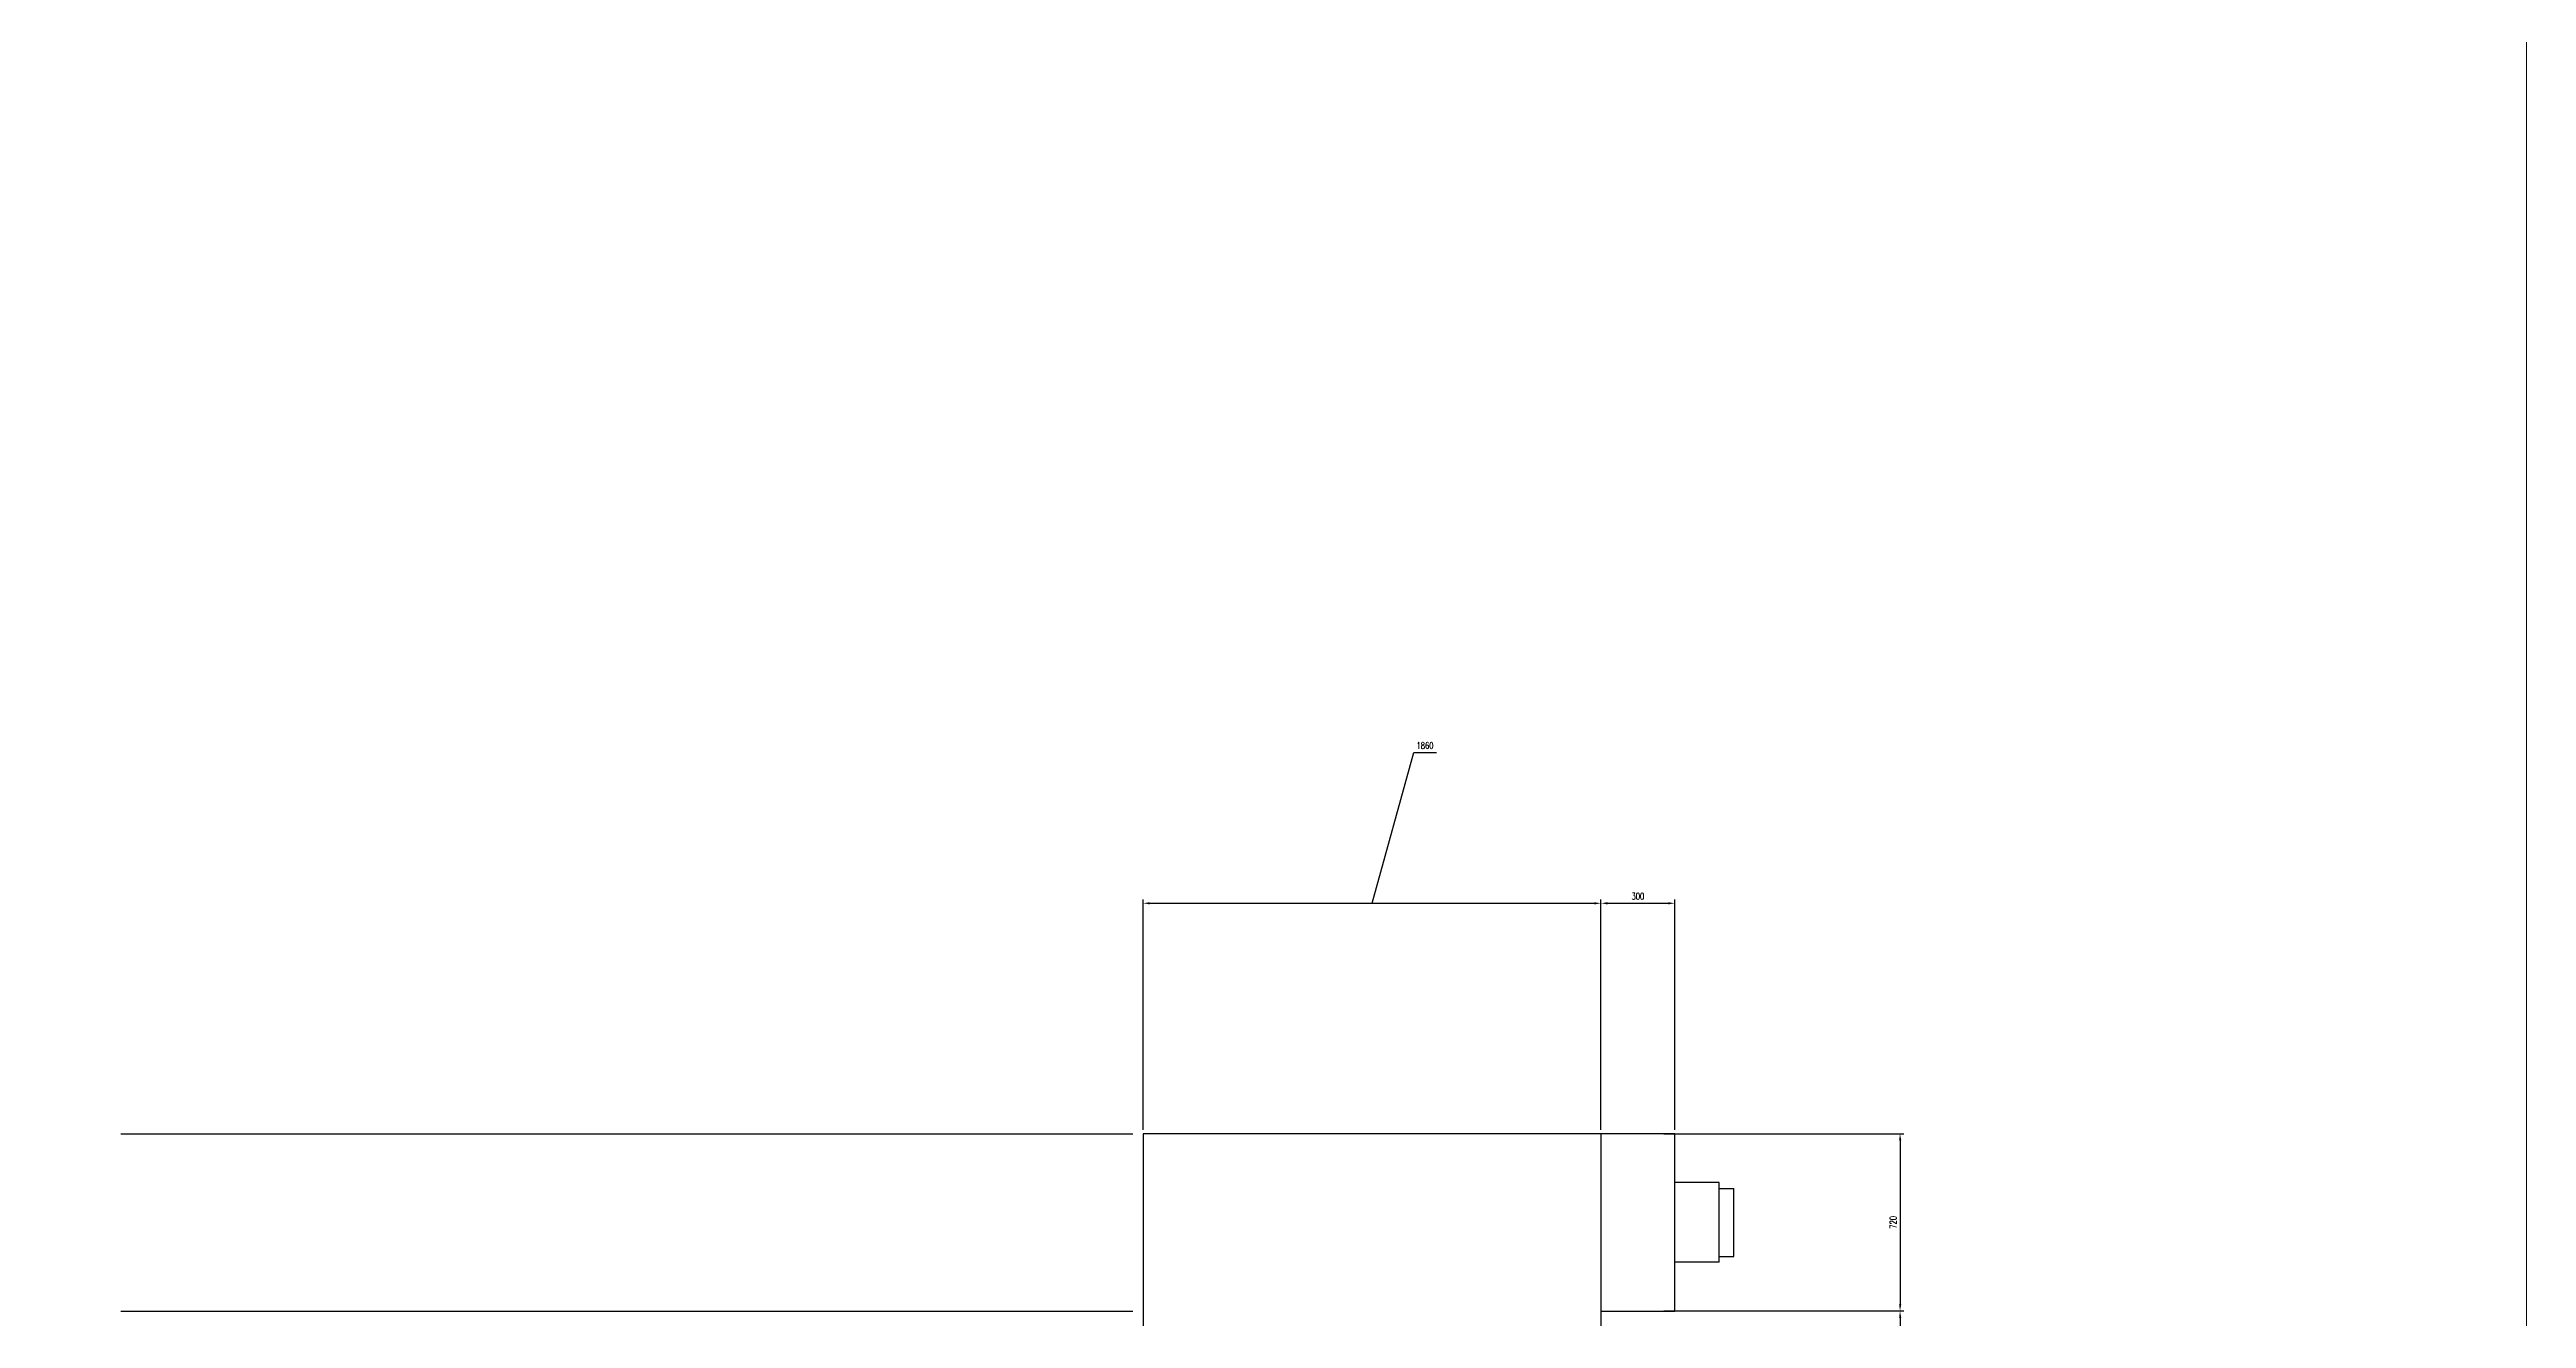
# Model space of a CAD drawing. Header units: inches. Extents: x 187 to 137830, y 99 to 66837.
# Drawn here: x 127767 to 137830, y 19411 to 24564 of the extents above; entities that cross this region are included whole.
import ezdxf

# ---------------------------------------------------------------- set-up
doc = ezdxf.new("R2010")
doc.units = ezdxf.units.IN
doc.header["$MEASUREMENT"] = 0
doc.linetypes.add('HIDDEN', pattern=[0.375, 0.25, -0.125])
for name, color, linetype in [('CHANGE', 4, 'Continuous'), ('Dim', 9, 'Continuous'), ('FRAME', 3, 'Continuous')]:
    doc.layers.add(name, color=color, linetype=linetype)
doc.styles.add('SIMPLEX', font='SIMPLEX.shx', dxfattribs={"width": 0.7})
doc.styles.add('VNI-HELVE-CONDENSE', font='')
doc.styles.get('VNI-HELVE-CONDENSE').set_extended_font_data('VNI-Helve-Condense')
doc.dimstyles.new('STANDARD$0', dxfattribs={"dimscale": 2, "dimtxt": 12, "dimasz": 13, "dimexe": 10, "dimexo": 10, "dimgap": 10, "dimtad": 1, "dimdec": 0, "dimzin": 0, "dimdsep": 46, "dimtxsty": 'VNI-HELVE-CONDENSE', "dimcen": 2, "dimdle": 2, "dimclrd": 1, "dimclre": 1, "dimclrt": 2, "dimadec": 0, "dimazin": 0, "dimtfac": 1, "dimtdec": 0, "dimtofl": 0, "dimtmove": 0, "dimatfit": 3, "dimfxl": 1, "dimtolj": 1, "dimtzin": 0, "dimarcsym": 1})

# ---------------------------------------------------------------- blocks, each defined once
blk = doc.blocks.new('*D106')
at = {"layer": 'DEFPOINTS', "color": 0, "transparency": 16777216}
for p in [(134070, 21097), (132210, 20161), (134070, 20161)]:
    blk.add_point(p, dxfattribs=at)
at = {"layer": 'Dim', "color": 8, "lineweight": -2, "transparency": 16777216}
for p, q in [((133140, 21097), (133309, 21709)), ((133309, 21709), (133402, 21709)), ((132210, 20176), (132210, 21112)), ((132237, 21097), (134043, 21097)), ((134070, 20176), (134070, 21112))]:
    blk.add_line(p, q, dxfattribs=at)
at = {"layer": 'Dim', "color": 8, "transparency": 16777216}
for points in [[(132237, 21101), (132237, 21092), (132210, 21097)], [(134043, 21101), (134043, 21092), (134070, 21097)]]:
    blk.add_solid(points, dxfattribs=at)
at = {"layer": 'Dim', "color": 6, "transparency": 16777216, "insert": (133355, 21737), "char_height": 27, "attachment_point": 5, "style": 'SIMPLEX'}
blk.add_mtext('\\A1;1860', dxfattribs=at)
blk = doc.blocks.new('*D107')
at = {"layer": 'DEFPOINTS', "color": 0, "transparency": 16777216}
for p in [(134310, 19441), (134310, 7681), (135285, 7681)]:
    blk.add_point(p, dxfattribs=at)
at = {"layer": 'Dim', "color": 8, "lineweight": -2, "transparency": 16777216}
for p, q in [((134325, 19441), (135300, 19441)), ((135285, 19414), (135285, 7708)), ((134325, 7681), (135300, 7681))]:
    blk.add_line(p, q, dxfattribs=at)
at = {"layer": 'Dim', "color": 8, "transparency": 16777216}
for points in [[(135281, 19414), (135290, 19414), (135285, 19441)], [(135281, 7708), (135290, 7708), (135285, 7681)]]:
    blk.add_solid(points, dxfattribs=at)
at = {"layer": 'Dim', "color": 6, "transparency": 16777216, "insert": (135257, 13561), "char_height": 27, "attachment_point": 5, "rotation": 90, "style": 'SIMPLEX'}
blk.add_mtext('\\A1;11760', dxfattribs=at)
blk = doc.blocks.new('*D108')
at = {"layer": 'DEFPOINTS', "color": 0, "transparency": 16777216}
for p in [(134310, 20161), (134310, 19441), (135285, 19441)]:
    blk.add_point(p, dxfattribs=at)
at = {"layer": 'Dim', "color": 8, "lineweight": -2, "transparency": 16777216}
for p, q in [((134325, 20161), (135300, 20161)), ((135285, 20134), (135285, 19468)), ((134325, 19441), (135300, 19441))]:
    blk.add_line(p, q, dxfattribs=at)
at = {"layer": 'Dim', "color": 8, "transparency": 16777216}
for points in [[(135281, 20134), (135290, 20134), (135285, 20161)], [(135281, 19468), (135290, 19468), (135285, 19441)]]:
    blk.add_solid(points, dxfattribs=at)
at = {"layer": 'Dim', "color": 6, "transparency": 16777216, "insert": (135257, 19801), "char_height": 27, "attachment_point": 5, "rotation": 90, "style": 'SIMPLEX'}
blk.add_mtext('\\A1;720', dxfattribs=at)
blk = doc.blocks.new('*D138')
at = {"layer": 'DEFPOINTS', "color": 0, "transparency": 16777216}
for p in [(134370, 21097), (134070, 20161), (134370, 20161)]:
    blk.add_point(p, dxfattribs=at)
at = {"layer": 'Dim', "color": 8, "lineweight": -2, "transparency": 16777216}
for p, q in [((134070, 20176), (134070, 21112)), ((134097, 21097), (134343, 21097)), ((134370, 20176), (134370, 21112))]:
    blk.add_line(p, q, dxfattribs=at)
at = {"layer": 'Dim', "color": 8, "transparency": 16777216}
for points in [[(134097, 21101), (134097, 21092), (134070, 21097)], [(134343, 21101), (134343, 21092), (134370, 21097)]]:
    blk.add_solid(points, dxfattribs=at)
at = {"layer": 'Dim', "color": 6, "transparency": 16777216, "insert": (134220, 21125), "char_height": 27, "attachment_point": 5, "style": 'SIMPLEX'}
blk.add_mtext('\\A1;300', dxfattribs=at)

msp = doc.modelspace()

# ---------------------------------------------------------------- linework, layer by layer
for p, q in [((134070.24, 19440.71), (134070.24, 20160.71)), ((134370.24, 19698.71), (134370.24, 20022.71))]:
    msp.add_line(p, q)
at = {"color": 6, "linetype": 'Continuous', "lineweight": 0}
msp.add_lwpolyline([(87885.66, 29716.93), (137830.06, 29716.93), (137830.06, 940.2), (87885.66, 940.2)], close=True, dxfattribs=at)
at = {"layer": 'CHANGE', "linetype": 'HIDDEN', "ltscale": 1.5}
for p, q in [((128056.36, 20160.71), (132167.45, 20160.71)), ((128056.36, 19440.71), (132167.45, 19440.71))]:
    msp.add_line(p, q, dxfattribs=at)
at = {"layer": 'CHANGE'}
for p, q in [((134550.24, 19962.71), (134370.24, 19962.71)), ((134550.24, 19638.71), (134550.24, 19962.71)), ((134550.24, 19938.71), (134610.24, 19938.71)), ((134610.24, 19662.71), (134610.24, 19938.71)), ((134550.24, 19638.71), (134370.24, 19638.71)), ((134550.24, 19662.71), (134610.24, 19662.71))]:
    msp.add_line(p, q, dxfattribs=at)
at = {"layer": 'FRAME'}
msp.add_lwpolyline([(132210.24, 6960.71), (134070.24, 6960.71), (134070.24, 20160.71), (132210.24, 20160.71)], close=True, dxfattribs=at)
at = {"layer": 'FRAME', "color": 7}
msp.add_lwpolyline([(134070.24, 19440.71), (134370.24, 19440.71), (134370.24, 20160.71), (134070.24, 20160.71)], dxfattribs=at)

# ---------------------------------------------------------------- dimensions: what is measured, and where the dimension line sits
at = {"layer": 'Dim'}
dim = msp.add_linear_dim(base=(134070.24, 21096.71), p1=(132210.24, 20160.71), p2=(134070.24, 20160.71), dimstyle='STANDARD$0', override={"dimscale": 1.5, "dimtxt": 18, "dimasz": 18, "dimtxsty": 'SIMPLEX', "dimclrd": 8, "dimclre": 8, "dimclrt": 6, "dimtmove": 1}, dxfattribs=at)
dim.commit()
dim.dimension.update_dxf_attribs({"geometry": '*D106', "text_midpoint": (133323.84, 21708.71), "dimtype": 160})
dim = msp.add_linear_dim(base=(134370.24, 21096.71), p1=(134070.24, 20160.71), p2=(134370.24, 20160.71), dimstyle='STANDARD$0', override={"dimscale": 1.5, "dimtxt": 18, "dimasz": 18, "dimtxsty": 'SIMPLEX', "dimclrd": 8, "dimclre": 8, "dimclrt": 6, "dimtmove": 1}, dxfattribs=at)
dim.commit()
dim.dimension.update_dxf_attribs({"geometry": '*D138', "text_midpoint": (134220.24, 21125.21)})
for base, p1, p2, picture, middle in [((135285.24, 19440.71), (134310.24, 20160.71), (134310.24, 19440.71), '*D108', (135285.24, 19800.71)), ((135285.24, 7680.71), (134310.24, 19440.71), (134310.24, 7680.71), '*D107', (135285.24, 13560.71))]:
    dim = msp.add_linear_dim(base=base, p1=p1, p2=p2, angle=90, dimstyle='STANDARD$0', override={"dimscale": 1.5, "dimtxt": 18, "dimasz": 18, "dimtxsty": 'SIMPLEX', "dimclrd": 8, "dimclre": 8, "dimclrt": 6, "dimtmove": 1}, dxfattribs=at)
    dim.commit()
    dim.dimension.update_dxf_attribs({"geometry": picture, "text_midpoint": middle, "dimtype": 160})

doc.saveas('drawing.dxf')
